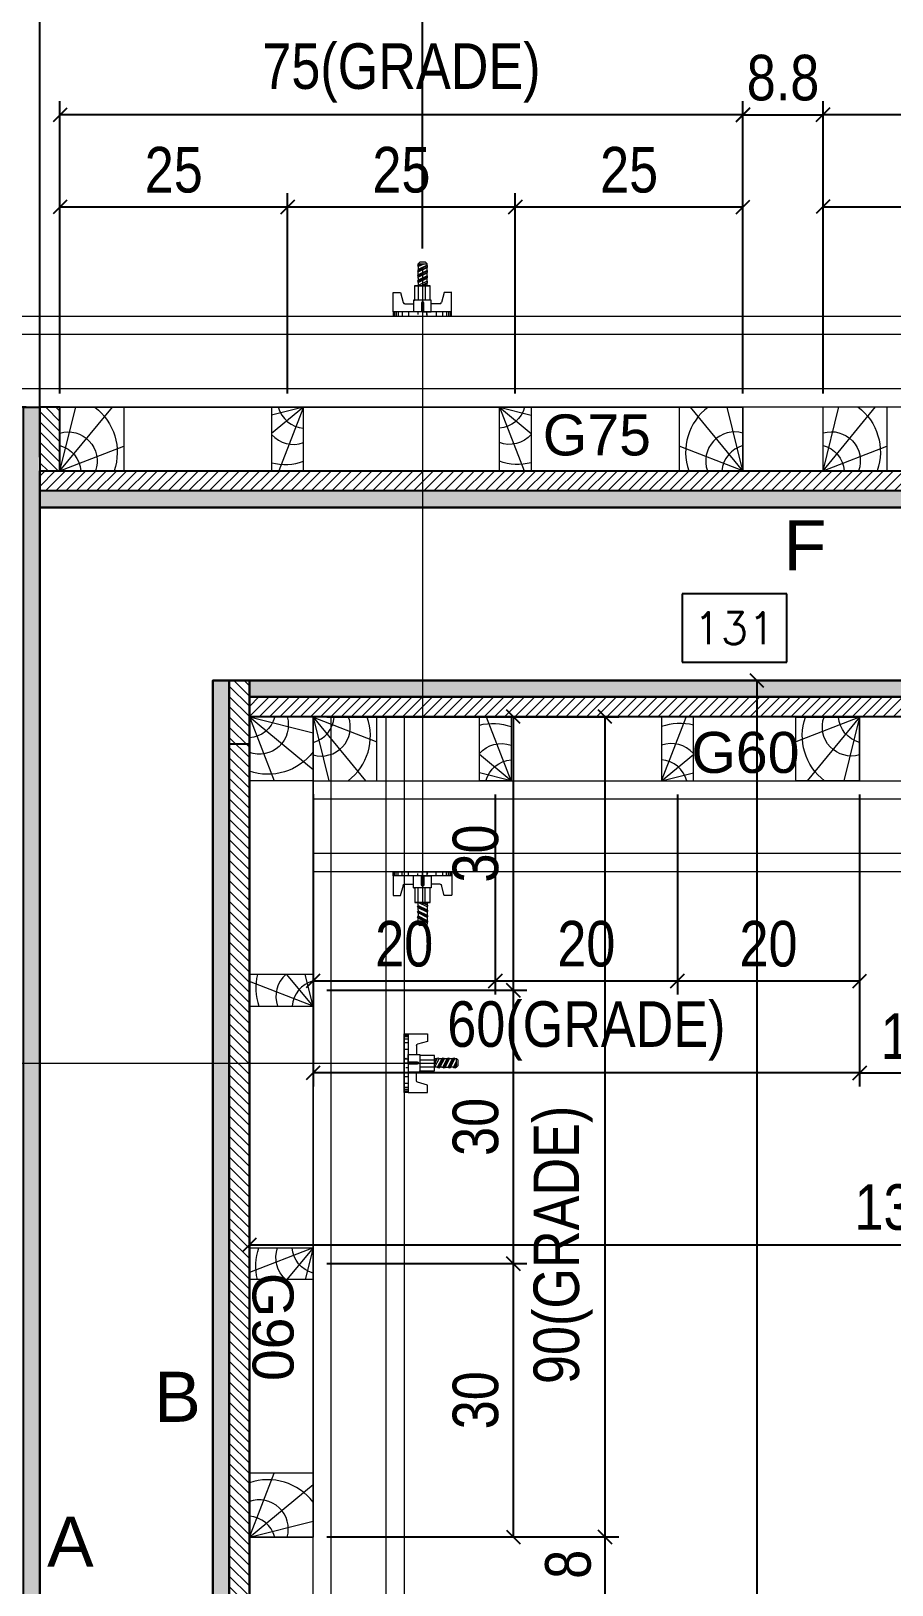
# Model space of a CAD drawing. Header units: millimetres. Extents: x 1945 to 8225, y 304 to 15137.
# Drawn here: x 7549.7 to 7738.8, y 12325.2 to 12666.3 of the extents above; entities that cross this region are included whole.
import ezdxf
from ezdxf.enums import TextEntityAlignment as Align

# ---------------------------------------------------------------- set-up
doc = ezdxf.new("R2010")
doc.units = ezdxf.units.MM
for name, color, linetype in [('CHAPA', 1, 'Continuous'), ('COTA', 241, 'Continuous'), ('MEIO_PONT', 93, 'Continuous'), ('Painéis', 200, 'Continuous'), ('SARRAFO', 251, 'Continuous'), ('TEXTO_GERAL', 7, 'Continuous')]:
    doc.layers.add(name, color=color, linetype=linetype)
for name, color, linetype, lineweight in [('CONCRETO', 251, 'Continuous', 25), ('Hachura', 251, 'Continuous', 9), ('Madeira', 126, 'Continuous', 18), ('Perfil Metálico', 224, 'Continuous', 18)]:
    doc.layers.add(name, color=color, linetype=linetype, lineweight=lineweight)
doc.styles.add('ARIAL', font='arial.ttf')
doc.styles.add('COTA TECNICA 2X', font='techl___.ttf', dxfattribs={"height": 10})
doc.styles.add('ROMANS', font='romans.shx')
doc.styles.add('SANSSERIF', font='sas_____.pfb')
doc.dimstyles.new('Cota Seção interna', dxfattribs={"dimtxt": 7, "dimasz": 6, "dimexe": 0.18, "dimexo": 2, "dimgap": -4, "dimtad": 3, "dimdec": 1, "dimlfac": 0.5, "dimzin": 12, "dimdsep": 46, "dimtxsty": 'ROMANS', "dimblk": 'ARCHTICK', "dimcen": 0.09, "dimse1": 1, "dimse2": 1, "dimsd1": 1, "dimsd2": 1, "dimclrd": 180, "dimclre": 5, "dimclrt": 1, "dimadec": 0, "dimazin": 3, "dimtfac": 1, "dimtdec": 1, "dimtofl": 0, "dimtmove": 0, "dimatfit": 3, "dimldrblk": 'ARCHTICK', "dimfxl": 1, "dimtolj": 1, "dimtzin": 0, "dimarcsym": 0})
doc.dimstyles.new('SECAO PILAR', dxfattribs={"dimtxt": 10, "dimasz": 3, "dimexe": 3, "dimexo": 3, "dimgap": 3, "dimtad": 1, "dimdec": 1, "dimlfac": 0.5, "dimzin": 12, "dimdsep": 46, "dimtxsty": 'COTA TECNICA 2X', "dimblk1": 'OBLIQUE', "dimblk2": 'OBLIQUE', "dimsah": 1, "dimcen": 0.9, "dimclrd": 256, "dimclre": 256, "dimclrt": 256, "dimadec": 1, "dimazin": 3, "dimtfac": 1, "dimtdec": 1, "dimtmove": 0, "dimatfit": 3, "dimfxl": 1, "dimtolj": 1, "dimtzin": 12, "dimarcsym": 0})
pattern_1 = [(45, (16959.3915, 34690.1146), (-1.12253202, 1.12253202), [])]

# ---------------------------------------------------------------- blocks, each defined once
blk = doc.blocks.new('_Oblique')
at = {"color": 0, "linetype": 'ByBlock', "lineweight": -2}
blk.add_line((-0.5, -0.5), (0.5, 0.5), dxfattribs=at)
blk = doc.blocks.new('*D468')
at = {"layer": 'COTA', "lineweight": -2, "transparency": 16777216}
for p, q in [((7600.65, 12523.72), (7712.14, 12523.72)), ((7709.14, 12075.72), (7709.14, 12523.72)), ((7600.65, 12075.72), (7712.14, 12075.72))]:
    blk.add_line(p, q, dxfattribs=at)
at = {"layer": 'Defpoints', "color": 0, "transparency": 16777216}
for p in [(7597.65, 12523.72), (7709.14, 12523.72), (7597.65, 12075.72)]:
    blk.add_point(p, dxfattribs=at)
at = {"layer": 'COTA', "lineweight": -2, "transparency": 16777216, "xscale": 3, "yscale": 3, "zscale": 3}
for p, rotation in [((7709.14, 12523.72), 90), ((7709.14, 12075.72), 270)]:
    blk.add_blockref('_Oblique', p, dxfattribs=dict(at, rotation=rotation))
at = {"layer": 'COTA', "transparency": 16777216, "insert": (7701.06, 12244.72), "char_height": 10, "attachment_point": 5, "rotation": 90, "style": 'COTA TECNICA 2X'}
blk.add_mtext('\\A1;224 PAINEL', dxfattribs=at)
blk = doc.blocks.new('*D469')
at = {"layer": 'COTA', "lineweight": -2, "transparency": 16777216}
for p, q in [((7551.65, 12572.72), (7551.65, 12720.13)), ((7873.65, 12572.77), (7873.65, 12720.13)), ((7873.65, 12717.13), (7551.65, 12717.13))]:
    blk.add_line(p, q, dxfattribs=at)
at = {"layer": 'Defpoints', "color": 0, "transparency": 16777216}
for p in [(7551.65, 12717.13), (7551.65, 12569.72), (7873.65, 12569.77)]:
    blk.add_point(p, dxfattribs=at)
at = {"layer": 'COTA', "lineweight": -2, "transparency": 16777216, "xscale": 3, "yscale": 3, "zscale": 3, "rotation": 180}
blk.add_blockref('_Oblique', (7551.65, 12717.13), dxfattribs=at)
at = {"layer": 'COTA', "lineweight": -2, "transparency": 16777216, "xscale": 3, "yscale": 3, "zscale": 3}
blk.add_blockref('_Oblique', (7873.65, 12717.13), dxfattribs=at)
at = {"layer": 'COTA', "transparency": 16777216, "insert": (7712.65, 12725.23), "char_height": 10, "attachment_point": 5, "style": 'COTA TECNICA 2X'}
blk.add_mtext('\\A1;161 PAINEL', dxfattribs=at)
blk = doc.blocks.new('*D470')
at = {"layer": 'COTA', "lineweight": -2, "transparency": 16777216}
for p, q in [((7597.65, 12520.72), (7597.65, 12396.85)), ((7873.65, 12520.72), (7873.65, 12396.85)), ((7597.65, 12399.85), (7873.65, 12399.85))]:
    blk.add_line(p, q, dxfattribs=at)
at = {"layer": 'Defpoints', "color": 0, "transparency": 16777216}
for p in [(7597.65, 12523.72), (7873.65, 12523.72), (7873.65, 12399.85)]:
    blk.add_point(p, dxfattribs=at)
at = {"layer": 'COTA', "lineweight": -2, "transparency": 16777216, "xscale": 3, "yscale": 3, "zscale": 3, "rotation": 180}
blk.add_blockref('_Oblique', (7597.65, 12399.85), dxfattribs=at)
at = {"layer": 'COTA', "lineweight": -2, "transparency": 16777216, "xscale": 3, "yscale": 3, "zscale": 3}
blk.add_blockref('_Oblique', (7873.65, 12399.85), dxfattribs=at)
at = {"layer": 'COTA', "transparency": 16777216, "insert": (7762.07, 12408.09), "char_height": 10, "attachment_point": 5, "style": 'COTA TECNICA 2X'}
blk.add_mtext('\\A1;138 PAINEL', dxfattribs=at)
blk = doc.blocks.new('*D474')
at = {"layer": 'COTA', "linetype": 'ByBlock', "lineweight": -2, "transparency": 16777216}
for p, q in [((7548.65, 12583.72), (7405.63, 12583.72)), ((7408.63, 12075.72), (7408.63, 12583.72)), ((7548.65, 12075.72), (7405.63, 12075.72))]:
    blk.add_line(p, q, dxfattribs=at)
at = {"layer": 'Defpoints', "color": 0, "linetype": 'ByBlock', "transparency": 16777216}
for p in [(7408.63, 12583.72), (7551.65, 12583.72), (7551.65, 12075.72)]:
    blk.add_point(p, dxfattribs=at)
at = {"layer": 'COTA', "linetype": 'ByBlock', "lineweight": -2, "transparency": 16777216, "xscale": 3, "yscale": 3, "zscale": 3}
for p, rotation in [((7408.63, 12583.72), 90), ((7408.63, 12075.72), 270)]:
    blk.add_blockref('_Oblique', p, dxfattribs=dict(at, rotation=rotation))
at = {"layer": 'COTA', "linetype": 'ByBlock', "transparency": 16777216, "insert": (7400.52, 12329.72), "char_height": 10, "attachment_point": 5, "rotation": 90, "style": 'COTA TECNICA 2X'}
blk.add_mtext('\\A1;254 PAINEL', dxfattribs=at)
blk = doc.blocks.new('*D475')
at = {"layer": 'COTA', "color": 180, "lineweight": -2, "transparency": 16777216}
for p, q in [((7768, 12560.1), (7743, 12560.1)), ((7743, 12560.1), (7743, 12545.1)), ((7768, 12545.1), (7768, 12560.1)), ((7743, 12545.1), (7768, 12545.1))]:
    blk.add_line(p, q, dxfattribs=at)
at = {"layer": 'Defpoints', "color": 0, "transparency": 16777216}
for p in [(7551.65, 12561.72), (7851.65, 12561.72), (7551.65, 12541.1)]:
    blk.add_point(p, dxfattribs=at)
at = {"layer": 'COTA', "color": 1, "transparency": 16777216, "insert": (7755.5, 12552.6), "char_height": 7, "attachment_point": 5, "style": 'ROMANS'}
blk.add_mtext('\\A1;150', dxfattribs=at)
blk = doc.blocks.new('_ArchTick')
at = {"color": 0, "linetype": 'ByBlock', "const_width": 0.15}
blk.add_lwpolyline([(-0.5, -0.5), (0.5, 0.5)], dxfattribs=at)
blk = doc.blocks.new('*D476')
at = {"layer": 'COTA', "color": 180, "lineweight": -2, "transparency": 16777216}
for p, q in [((7568.35, 12316.09), (7553.35, 12316.09)), ((7553.35, 12316.09), (7553.35, 12290.09)), ((7568.35, 12290.09), (7568.35, 12316.09)), ((7553.35, 12290.09), (7568.35, 12290.09))]:
    blk.add_line(p, q, dxfattribs=at)
at = {"layer": 'Defpoints', "color": 0, "transparency": 16777216}
for p in [(7551.65, 12561.72), (7551.65, 12097.72), (7572.35, 12097.72)]:
    blk.add_point(p, dxfattribs=at)
at = {"layer": 'COTA', "color": 1, "transparency": 16777216, "insert": (7560.85, 12303.09), "char_height": 7, "attachment_point": 5, "rotation": 90, "style": 'ROMANS'}
blk.add_mtext('\\A1;232', dxfattribs=at)
blk = doc.blocks.new('C')
at = {"layer": 'Hachura', "color": 0}
for p, q in [((0, 3.22), (0, -3.22)), ((0.45, 3.22), (0, 3.22)), ((0.46, 3.16), (0, 3.16)), ((0.46, 3.05), (0, 3.05)), ((0.46, 2.88), (0, 2.88)), ((0, 2.75), (0, -1.16)), ((0.46, 2.65), (0, 2.65)), ((0.46, 2.23), (0, 2.23)), ((0.45, -3.23), (0.45, 3.22)), ((0.45, 3.22), (2.58, 3.22)), ((1.35, 1.94), (1.35, 0.96)), ((2.58, 2.39), (1.47, 2.09)), ((2.58, 3.22), (2.58, 2.39)), ((0.46, 1.51), (0, 1.51)), ((0.39, 0.49), (0.17, 0.49)), ((1.74, 0.97), (0.45, 0.97)), ((1.45, 0.1), (0.45, 0.1)), ((1.74, -0.97), (1.74, 0.97)), ((1.74, 0.97), (1.74, 0.84)), ((1.74, 0.97), (1.74, 0.84)), ((1.74, 0.84), (3.35, 0.84)), ((3.35, 0.45), (1.74, 0.45)), ((3.32, 0.84), (3.32, -0.84)), ((3.35, 0.84), (3.35, -0.84)), ((3.68, 0.45), (3.35, 0.45)), ((3.84, -0.52), (3.35, 0.45)), ((3.35, 0.06), (3.67, -0.57)), ((3.68, 0.45), (4.16, -0.52)), ((3.72, 0.5), (4.25, -0.57)), ((4.37, -0.55), (3.83, 0.53)), ((4.15, 0.45), (3.93, 0.45)), ((4.42, -0.52), (3.93, 0.45)), ((4.15, 0.45), (4.26, 0.45)), ((4.26, 0.45), (4.74, -0.52)), ((4.3, 0.5), (4.83, -0.57)), ((4.95, -0.55), (4.41, 0.53)), ((4.51, 0.45), (4.84, 0.45)), ((5, -0.52), (4.51, 0.45)), ((4.84, 0.45), (5.32, -0.52)), ((4.88, 0.5), (5.41, -0.57)), ((5.53, -0.55), (4.99, 0.53)), ((5.58, -0.52), (5.09, 0.45)), ((5.42, 0.45), (5.09, 0.45)), ((5.58, -0.52), (5.09, 0.45)), ((5.42, 0.45), (5.74, -0.19)), ((5.46, 0.5), (5.74, -0.07)), ((5.74, 0.19), (5.57, 0.53)), ((5.74, 0.32), (5.68, 0.45)), ((5.68, 0.45), (5.74, 0.45)), ((5.74, 0.45), (5.9, 0.29)), ((5.74, 0.45), (5.74, -0.52)), ((5.9, -0.36), (5.9, 0.29)), ((0.45, 0), (0, 0)), ((0.46, -1.52), (0, -1.52)), ((0.08, -0.48), (0.29, -0.48)), ((0.29, -0.48), (0.4, -0.48)), ((0.45, 0), (0.45, -0.97)), ((0.45, -0.16), (1.45, -0.16)), ((0.45, -0.65), (0.45, -0.32)), ((0.45, -3.23), (0.45, -0.65)), ((0.45, -0.97), (1.74, -0.97)), ((1.35, -1.94), (1.35, -0.97)), ((3.35, -0.32), (1.74, -0.32)), ((3.35, -0.84), (1.74, -0.84)), ((3.35, -0.07), (3.58, -0.52)), ((3.35, -0.52), (3.58, -0.52)), ((3.84, -0.52), (4.16, -0.52)), ((4.42, -0.52), (4.74, -0.52)), ((4.63, -0.52), (4.74, -0.52)), ((5, -0.52), (5.32, -0.52)), ((5.58, -0.52), (5.74, -0.52)), ((5.74, -0.52), (5.9, -0.36)), ((5.74, -0.52), (5.74, -0.52)), ((0.46, -2.23), (0, -2.23)), ((0.46, -2.65), (0, -2.65)), ((0.46, -2.88), (0, -2.88)), ((0.46, -3.05), (0, -3.05)), ((0.46, -3.16), (0, -3.16)), ((0, -3.22), (2.57, -3.22)), ((2.58, -2.39), (1.47, -2.1)), ((2.58, -3.23), (2.58, -2.39))]:
    blk.add_line(p, q, dxfattribs=at)
for centre, radius, start, end in [((1.52, 1.94), 0.161, 104.7436, 180), ((1.44, -0.03), 0.129, 272.695, 87.305), ((3.81, 0.39), 0.143, 25.5688, 154.4312), ((4.39, 0.39), 0.143, 25.5688, 154.4312), ((4.97, 0.39), 0.143, 25.5688, 154.4312), ((5.55, 0.39), 0.143, 25.5688, 154.4312), ((0.17, -0.37), 0.174, 221.744, 317.8592), ((3.71, -0.4), 0.174, 222.1408, 318.256), ((4.29, -0.4), 0.174, 222.1408, 318.256), ((4.87, -0.4), 0.174, 222.1408, 318.256), ((5.45, -0.4), 0.174, 222.1408, 318.256), ((5.61, -0.4), 0.174, 317.8592, 318.256), ((1.52, -1.94), 0.161, 180, 255.2564)]:
    blk.add_arc(centre, radius, start, end, dxfattribs=at)
blk = doc.blocks.new('*D484')
at = {"layer": 'COTA', "lineweight": -2, "transparency": 16777216}
for p, q in [((7635.71, 12618.52), (7635.71, 12686.6)), ((7749.71, 12683.6), (7635.71, 12683.6)), ((7749.71, 12618.52), (7749.71, 12686.6))]:
    blk.add_line(p, q, dxfattribs=at)
at = {"layer": 'Defpoints', "color": 0, "transparency": 16777216}
for p in [(7635.71, 12683.6), (7635.71, 12615.52), (7749.71, 12615.52)]:
    blk.add_point(p, dxfattribs=at)
at = {"layer": 'COTA', "lineweight": -2, "transparency": 16777216, "xscale": 3, "yscale": 3, "zscale": 3, "rotation": 180}
blk.add_blockref('_Oblique', (7635.71, 12683.6), dxfattribs=at)
at = {"layer": 'COTA', "lineweight": -2, "transparency": 16777216, "xscale": 3, "yscale": 3, "zscale": 3}
blk.add_blockref('_Oblique', (7749.71, 12683.6), dxfattribs=at)
at = {"layer": 'COTA', "transparency": 16777216, "insert": (7692.71, 12691.71), "char_height": 10, "attachment_point": 5, "style": 'COTA TECNICA 2X'}
blk.add_mtext('\\A1;57', dxfattribs=at)
blk = doc.blocks.new('*D485')
at = {"layer": 'COTA', "lineweight": -2, "transparency": 16777216}
for p, q in [((7614.65, 12335.75), (7678.78, 12335.75)), ((7675.78, 12319.73), (7675.78, 12335.75)), ((7614.63, 12319.73), (7678.78, 12319.73))]:
    blk.add_line(p, q, dxfattribs=at)
at = {"layer": 'Defpoints', "color": 0, "transparency": 16777216}
for p in [(7611.65, 12335.75), (7675.78, 12335.75), (7611.63, 12319.73)]:
    blk.add_point(p, dxfattribs=at)
at = {"layer": 'COTA', "lineweight": -2, "transparency": 16777216, "xscale": 3, "yscale": 3, "zscale": 3}
for p, rotation in [((7675.78, 12335.75), 90), ((7675.78, 12319.73), 270)]:
    blk.add_blockref('_Oblique', p, dxfattribs=dict(at, rotation=rotation))
at = {"layer": 'COTA', "transparency": 16777216, "insert": (7667.68, 12329.74), "char_height": 10, "attachment_point": 5, "rotation": 90, "style": 'COTA TECNICA 2X'}
blk.add_mtext('\\A1;8', dxfattribs=at)
blk = doc.blocks.new('*D486')
at = {"layer": 'COTA', "color": 180, "lineweight": -2, "transparency": 16777216}
for p, q in [((7715.69, 12542.72), (7692.69, 12542.72)), ((7692.69, 12542.72), (7692.69, 12527.72)), ((7715.69, 12527.72), (7715.69, 12542.72)), ((7692.69, 12527.72), (7715.69, 12527.72))]:
    blk.add_line(p, q, dxfattribs=at)
at = {"layer": 'Defpoints', "color": 0, "transparency": 16777216}
for p in [(7589.65, 12523.72), (7851.65, 12523.72), (7851.65, 12523.72)]:
    blk.add_point(p, dxfattribs=at)
at = {"layer": 'COTA', "color": 1, "transparency": 16777216, "insert": (7704.19, 12535.22), "char_height": 7, "attachment_point": 5, "style": 'ROMANS'}
blk.add_mtext('\\A1;131', dxfattribs=at)
blk = doc.blocks.new('*D487')
at = {"layer": 'COTA', "color": 180, "lineweight": -2, "transparency": 16777216}
for p, q in [((7585.65, 12271.72), (7570.65, 12271.72)), ((7570.65, 12271.72), (7570.65, 12245.72)), ((7585.65, 12245.72), (7585.65, 12271.72)), ((7570.65, 12245.72), (7585.65, 12245.72))]:
    blk.add_line(p, q, dxfattribs=at)
at = {"layer": 'Defpoints', "color": 0, "transparency": 16777216}
for p in [(7589.65, 12523.72), (7589.65, 12097.72), (7589.65, 12097.72)]:
    blk.add_point(p, dxfattribs=at)
at = {"layer": 'COTA', "color": 1, "transparency": 16777216, "insert": (7578.15, 12258.72), "char_height": 7, "attachment_point": 5, "rotation": 90, "style": 'ROMANS'}
blk.add_mtext('\\A1;213', dxfattribs=at)
blk = doc.blocks.new('PONTALETE')
at = {"layer": 'Madeira'}
for q in [(2.71, 7), (7, 5.76), (7, 1.74)]:
    blk.add_line((0, 0), q, dxfattribs=at)
blk.add_lwpolyline([(0, 0), (7, 0), (7, 7), (0, 7)], close=True, dxfattribs=at)
for centre, radius, start, end in [((2.04, 0.06), 6.23, 37.2818, 109.0913), ((1.09, 0.9), 3.19, 343.603, 109.9847), ((-0.21, -0.78), 3.09, 14.6322, 86.0383)]:
    blk.add_arc(centre, radius, start, end, dxfattribs=at)
blk = doc.blocks.new('MEIO PONTALETE')
at = {"layer": 'Madeira'}
for q in [(2.71, 7), (3.5, 2.88), (3.5, 0.87)]:
    blk.add_line((0, 0), q, dxfattribs=at)
blk.add_lwpolyline([(0, 0), (3.5, 0), (3.5, 7), (0, 7)], close=True, dxfattribs=at)
for centre, radius, start, end in [((2.04, 0.06), 6.23, 76.4499, 109.0913), ((1.09, 0.9), 3.19, 40.9063, 109.9847), ((-0.21, -0.78), 3.09, 14.6322, 86.0383)]:
    blk.add_arc(centre, radius, start, end, dxfattribs=at)
blk = doc.blocks.new('*D488')
at = {"layer": 'COTA', "lineweight": -2, "transparency": 16777216}
for p, q in [((7614.65, 12515.75), (7658.59, 12515.75)), ((7655.59, 12515.75), (7655.59, 12455.75)), ((7614.65, 12455.75), (7658.59, 12455.75))]:
    blk.add_line(p, q, dxfattribs=at)
at = {"layer": 'Defpoints', "color": 0, "transparency": 16777216}
for p in [(7611.65, 12515.75), (7611.65, 12455.75), (7655.59, 12455.75)]:
    blk.add_point(p, dxfattribs=at)
at = {"layer": 'COTA', "lineweight": -2, "transparency": 16777216, "xscale": 3, "yscale": 3, "zscale": 3}
for p, rotation in [((7655.59, 12515.75), 90), ((7655.59, 12455.75), 270)]:
    blk.add_blockref('_Oblique', p, dxfattribs=dict(at, rotation=rotation))
at = {"layer": 'COTA', "transparency": 16777216, "insert": (7647.37, 12485.75), "char_height": 10, "attachment_point": 5, "rotation": 90, "style": 'COTA TECNICA 2X'}
blk.add_mtext('\\A1;30', dxfattribs=at)
blk = doc.blocks.new('*D489')
at = {"layer": 'COTA', "lineweight": -2, "transparency": 16777216}
for p, q in [((7614.65, 12455.75), (7658.59, 12455.75)), ((7655.59, 12455.75), (7655.59, 12395.75)), ((7614.65, 12395.75), (7658.59, 12395.75))]:
    blk.add_line(p, q, dxfattribs=at)
at = {"layer": 'Defpoints', "color": 0, "transparency": 16777216}
for p in [(7611.65, 12455.75), (7611.65, 12395.75), (7655.59, 12395.75)]:
    blk.add_point(p, dxfattribs=at)
at = {"layer": 'COTA', "lineweight": -2, "transparency": 16777216, "xscale": 3, "yscale": 3, "zscale": 3}
for p, rotation in [((7655.59, 12455.75), 90), ((7655.59, 12395.75), 270)]:
    blk.add_blockref('_Oblique', p, dxfattribs=dict(at, rotation=rotation))
at = {"layer": 'COTA', "transparency": 16777216, "insert": (7647.37, 12425.75), "char_height": 10, "attachment_point": 5, "rotation": 90, "style": 'COTA TECNICA 2X'}
blk.add_mtext('\\A1;30', dxfattribs=at)
blk = doc.blocks.new('*D490')
at = {"layer": 'COTA', "lineweight": -2, "transparency": 16777216}
for p, q in [((7614.65, 12395.75), (7658.59, 12395.75)), ((7655.59, 12395.75), (7655.59, 12335.75)), ((7614.65, 12335.75), (7658.59, 12335.75))]:
    blk.add_line(p, q, dxfattribs=at)
at = {"layer": 'Defpoints', "color": 0, "transparency": 16777216}
for p in [(7611.65, 12395.75), (7611.65, 12335.75), (7655.59, 12335.75)]:
    blk.add_point(p, dxfattribs=at)
at = {"layer": 'COTA', "lineweight": -2, "transparency": 16777216, "xscale": 3, "yscale": 3, "zscale": 3}
for p, rotation in [((7655.59, 12395.75), 90), ((7655.59, 12335.75), 270)]:
    blk.add_blockref('_Oblique', p, dxfattribs=dict(at, rotation=rotation))
at = {"layer": 'COTA', "transparency": 16777216, "insert": (7647.37, 12365.75), "char_height": 10, "attachment_point": 5, "rotation": 90, "style": 'COTA TECNICA 2X'}
blk.add_mtext('\\A1;30', dxfattribs=at)
blk = doc.blocks.new('*D491')
at = {"layer": 'COTA', "lineweight": -2, "transparency": 16777216}
for p, q in [((7614.65, 12515.75), (7678.78, 12515.75)), ((7675.78, 12335.75), (7675.78, 12515.75)), ((7614.65, 12335.75), (7678.78, 12335.75))]:
    blk.add_line(p, q, dxfattribs=at)
at = {"layer": 'Defpoints', "color": 0, "transparency": 16777216}
for p in [(7611.65, 12515.75), (7675.78, 12515.75), (7611.65, 12335.75)]:
    blk.add_point(p, dxfattribs=at)
at = {"layer": 'COTA', "lineweight": -2, "transparency": 16777216, "xscale": 3, "yscale": 3, "zscale": 3}
for p, rotation in [((7675.78, 12515.75), 90), ((7675.78, 12335.75), 270)]:
    blk.add_blockref('_Oblique', p, dxfattribs=dict(at, rotation=rotation))
at = {"layer": 'COTA', "transparency": 16777216, "insert": (7666.56, 12399.85), "char_height": 10, "attachment_point": 5, "rotation": 90, "style": 'COTA TECNICA 2X'}
blk.add_mtext('\\A1;90(GRADE)', dxfattribs=at)
blk = doc.blocks.new('*D441')
at = {"layer": 'COTA', "lineweight": -2, "transparency": 16777216}
for p, q in [((7556.05, 12586.73), (7556.05, 12630.65)), ((7606.05, 12586.73), (7606.05, 12630.65)), ((7556.05, 12627.65), (7606.05, 12627.65))]:
    blk.add_line(p, q, dxfattribs=at)
at = {"layer": 'Defpoints', "color": 0, "transparency": 16777216}
for p in [(7606.05, 12627.65), (7556.05, 12583.73), (7606.05, 12583.73)]:
    blk.add_point(p, dxfattribs=at)
at = {"layer": 'COTA', "lineweight": -2, "transparency": 16777216, "xscale": 3, "yscale": 3, "zscale": 3, "rotation": 180}
blk.add_blockref('_Oblique', (7556.05, 12627.65), dxfattribs=at)
at = {"layer": 'COTA', "lineweight": -2, "transparency": 16777216, "xscale": 3, "yscale": 3, "zscale": 3}
blk.add_blockref('_Oblique', (7606.05, 12627.65), dxfattribs=at)
at = {"layer": 'COTA', "transparency": 16777216, "insert": (7581.05, 12635.76), "char_height": 10, "attachment_point": 5, "style": 'COTA TECNICA 2X'}
blk.add_mtext('\\A1;25', dxfattribs=at)
blk = doc.blocks.new('*D442')
at = {"layer": 'COTA', "lineweight": -2, "transparency": 16777216}
for p, q in [((7606.05, 12586.73), (7606.05, 12630.65)), ((7656.05, 12586.73), (7656.05, 12630.65)), ((7606.05, 12627.65), (7656.05, 12627.65))]:
    blk.add_line(p, q, dxfattribs=at)
at = {"layer": 'Defpoints', "color": 0, "transparency": 16777216}
for p in [(7656.05, 12627.65), (7606.05, 12583.73), (7656.05, 12583.73)]:
    blk.add_point(p, dxfattribs=at)
at = {"layer": 'COTA', "lineweight": -2, "transparency": 16777216, "xscale": 3, "yscale": 3, "zscale": 3, "rotation": 180}
blk.add_blockref('_Oblique', (7606.05, 12627.65), dxfattribs=at)
at = {"layer": 'COTA', "lineweight": -2, "transparency": 16777216, "xscale": 3, "yscale": 3, "zscale": 3}
blk.add_blockref('_Oblique', (7656.05, 12627.65), dxfattribs=at)
at = {"layer": 'COTA', "transparency": 16777216, "insert": (7631.05, 12635.76), "char_height": 10, "attachment_point": 5, "style": 'COTA TECNICA 2X'}
blk.add_mtext('\\A1;25', dxfattribs=at)
blk = doc.blocks.new('*D443')
at = {"layer": 'COTA', "lineweight": -2, "transparency": 16777216}
for p, q in [((7656.05, 12586.73), (7656.05, 12630.65)), ((7706.05, 12586.72), (7706.05, 12630.65)), ((7656.05, 12627.65), (7706.05, 12627.65))]:
    blk.add_line(p, q, dxfattribs=at)
at = {"layer": 'Defpoints', "color": 0, "transparency": 16777216}
for p in [(7706.05, 12627.65), (7656.05, 12583.73), (7706.05, 12583.72)]:
    blk.add_point(p, dxfattribs=at)
at = {"layer": 'COTA', "lineweight": -2, "transparency": 16777216, "xscale": 3, "yscale": 3, "zscale": 3, "rotation": 180}
blk.add_blockref('_Oblique', (7656.05, 12627.65), dxfattribs=at)
at = {"layer": 'COTA', "lineweight": -2, "transparency": 16777216, "xscale": 3, "yscale": 3, "zscale": 3}
blk.add_blockref('_Oblique', (7706.05, 12627.65), dxfattribs=at)
at = {"layer": 'COTA', "transparency": 16777216, "insert": (7681.05, 12635.76), "char_height": 10, "attachment_point": 5, "style": 'COTA TECNICA 2X'}
blk.add_mtext('\\A1;25', dxfattribs=at)
blk = doc.blocks.new('*D444')
at = {"layer": 'COTA', "lineweight": -2, "transparency": 16777216}
for p, q in [((7556.05, 12586.7), (7556.05, 12650.85)), ((7706.05, 12586.72), (7706.05, 12650.85)), ((7706.05, 12647.85), (7556.05, 12647.85))]:
    blk.add_line(p, q, dxfattribs=at)
at = {"layer": 'Defpoints', "color": 0, "transparency": 16777216}
for p in [(7556.05, 12647.85), (7556.05, 12583.7), (7706.05, 12583.72)]:
    blk.add_point(p, dxfattribs=at)
at = {"layer": 'COTA', "lineweight": -2, "transparency": 16777216, "xscale": 3, "yscale": 3, "zscale": 3, "rotation": 180}
blk.add_blockref('_Oblique', (7556.05, 12647.85), dxfattribs=at)
at = {"layer": 'COTA', "lineweight": -2, "transparency": 16777216, "xscale": 3, "yscale": 3, "zscale": 3}
blk.add_blockref('_Oblique', (7706.05, 12647.85), dxfattribs=at)
at = {"layer": 'COTA', "transparency": 16777216, "insert": (7631.05, 12657.07), "char_height": 10, "attachment_point": 5, "style": 'COTA TECNICA 2X'}
blk.add_mtext('\\A1;75(GRADE)', dxfattribs=at)
blk = doc.blocks.new('*D445')
at = {"layer": 'COTA', "lineweight": -2, "transparency": 16777216}
for p, q in [((7723.65, 12586.77), (7723.65, 12630.69)), ((7773.65, 12586.77), (7773.65, 12630.69)), ((7723.65, 12627.69), (7773.65, 12627.69))]:
    blk.add_line(p, q, dxfattribs=at)
at = {"layer": 'Defpoints', "color": 0, "transparency": 16777216}
for p in [(7773.65, 12627.69), (7723.65, 12583.77), (7773.65, 12583.77)]:
    blk.add_point(p, dxfattribs=at)
at = {"layer": 'COTA', "lineweight": -2, "transparency": 16777216, "xscale": 3, "yscale": 3, "zscale": 3, "rotation": 180}
blk.add_blockref('_Oblique', (7723.65, 12627.69), dxfattribs=at)
at = {"layer": 'COTA', "lineweight": -2, "transparency": 16777216, "xscale": 3, "yscale": 3, "zscale": 3}
blk.add_blockref('_Oblique', (7773.65, 12627.69), dxfattribs=at)
at = {"layer": 'COTA', "transparency": 16777216, "insert": (7748.65, 12635.8), "char_height": 10, "attachment_point": 5, "style": 'COTA TECNICA 2X'}
blk.add_mtext('\\A1;25', dxfattribs=at)
blk = doc.blocks.new('*D448')
at = {"layer": 'COTA', "lineweight": -2, "transparency": 16777216}
for p, q in [((7723.65, 12586.74), (7723.65, 12650.89)), ((7873.65, 12586.76), (7873.65, 12650.89)), ((7873.65, 12647.89), (7723.65, 12647.89))]:
    blk.add_line(p, q, dxfattribs=at)
at = {"layer": 'Defpoints', "color": 0, "transparency": 16777216}
for p in [(7723.65, 12647.89), (7723.65, 12583.74), (7873.65, 12583.76)]:
    blk.add_point(p, dxfattribs=at)
at = {"layer": 'COTA', "lineweight": -2, "transparency": 16777216, "xscale": 3, "yscale": 3, "zscale": 3, "rotation": 180}
blk.add_blockref('_Oblique', (7723.65, 12647.89), dxfattribs=at)
at = {"layer": 'COTA', "lineweight": -2, "transparency": 16777216, "xscale": 3, "yscale": 3, "zscale": 3}
blk.add_blockref('_Oblique', (7873.65, 12647.89), dxfattribs=at)
at = {"layer": 'COTA', "transparency": 16777216, "insert": (7798.65, 12657.11), "char_height": 10, "attachment_point": 5, "style": 'COTA TECNICA 2X'}
blk.add_mtext('\\A1;75(GRADE)', dxfattribs=at)
blk = doc.blocks.new('*D1416')
at = {"layer": 'COTA', "lineweight": -2, "transparency": 16777216}
for p, q in [((7706.05, 12586.72), (7706.05, 12650.89)), ((7723.65, 12586.77), (7723.65, 12650.89)), ((7706.05, 12647.89), (7723.65, 12647.89))]:
    blk.add_line(p, q, dxfattribs=at)
at = {"layer": 'Defpoints', "color": 0, "transparency": 16777216}
for p in [(7723.65, 12647.89), (7706.05, 12583.72), (7723.65, 12583.77)]:
    blk.add_point(p, dxfattribs=at)
at = {"layer": 'COTA', "lineweight": -2, "transparency": 16777216, "xscale": 3, "yscale": 3, "zscale": 3, "rotation": 180}
blk.add_blockref('_Oblique', (7706.05, 12647.89), dxfattribs=at)
at = {"layer": 'COTA', "lineweight": -2, "transparency": 16777216, "xscale": 3, "yscale": 3, "zscale": 3}
blk.add_blockref('_Oblique', (7723.65, 12647.89), dxfattribs=at)
at = {"layer": 'COTA', "transparency": 16777216, "insert": (7714.85, 12655.98), "char_height": 10, "attachment_point": 5, "style": 'COTA TECNICA 2X'}
blk.add_mtext('\\A1;8.8', dxfattribs=at)
blk = doc.blocks.new('*D449')
at = {"layer": 'COTA', "lineweight": -2, "transparency": 16777216}
for p, q in [((7611.66, 12498.71), (7611.66, 12454.78)), ((7651.66, 12498.71), (7651.66, 12454.78)), ((7611.66, 12457.78), (7651.66, 12457.78))]:
    blk.add_line(p, q, dxfattribs=at)
at = {"layer": 'Defpoints', "color": 0, "transparency": 16777216}
for p in [(7611.66, 12501.71), (7651.66, 12501.71), (7651.66, 12457.78)]:
    blk.add_point(p, dxfattribs=at)
at = {"layer": 'COTA', "lineweight": -2, "transparency": 16777216, "xscale": 3, "yscale": 3, "zscale": 3, "rotation": 180}
blk.add_blockref('_Oblique', (7611.66, 12457.78), dxfattribs=at)
at = {"layer": 'COTA', "lineweight": -2, "transparency": 16777216, "xscale": 3, "yscale": 3, "zscale": 3}
blk.add_blockref('_Oblique', (7651.66, 12457.78), dxfattribs=at)
at = {"layer": 'COTA', "transparency": 16777216, "insert": (7631.66, 12465.88), "char_height": 10, "attachment_point": 5, "style": 'COTA TECNICA 2X'}
blk.add_mtext('\\A1;20', dxfattribs=at)
blk = doc.blocks.new('*D450')
at = {"layer": 'COTA', "lineweight": -2, "transparency": 16777216}
for p, q in [((7651.66, 12498.71), (7651.66, 12454.78)), ((7691.66, 12498.71), (7691.66, 12454.78)), ((7651.66, 12457.78), (7691.66, 12457.78))]:
    blk.add_line(p, q, dxfattribs=at)
at = {"layer": 'Defpoints', "color": 0, "transparency": 16777216}
for p in [(7651.66, 12501.71), (7691.66, 12501.71), (7691.66, 12457.78)]:
    blk.add_point(p, dxfattribs=at)
at = {"layer": 'COTA', "lineweight": -2, "transparency": 16777216, "xscale": 3, "yscale": 3, "zscale": 3, "rotation": 180}
blk.add_blockref('_Oblique', (7651.66, 12457.78), dxfattribs=at)
at = {"layer": 'COTA', "lineweight": -2, "transparency": 16777216, "xscale": 3, "yscale": 3, "zscale": 3}
blk.add_blockref('_Oblique', (7691.66, 12457.78), dxfattribs=at)
at = {"layer": 'COTA', "transparency": 16777216, "insert": (7671.66, 12465.88), "char_height": 10, "attachment_point": 5, "style": 'COTA TECNICA 2X'}
blk.add_mtext('\\A1;20', dxfattribs=at)
blk = doc.blocks.new('*D451')
at = {"layer": 'COTA', "lineweight": -2, "transparency": 16777216}
for p, q in [((7691.66, 12498.71), (7691.66, 12454.78)), ((7731.66, 12498.71), (7731.66, 12454.78)), ((7691.66, 12457.78), (7731.66, 12457.78))]:
    blk.add_line(p, q, dxfattribs=at)
at = {"layer": 'Defpoints', "color": 0, "transparency": 16777216}
for p in [(7691.66, 12501.71), (7731.66, 12501.71), (7731.66, 12457.78)]:
    blk.add_point(p, dxfattribs=at)
at = {"layer": 'COTA', "lineweight": -2, "transparency": 16777216, "xscale": 3, "yscale": 3, "zscale": 3, "rotation": 180}
blk.add_blockref('_Oblique', (7691.66, 12457.78), dxfattribs=at)
at = {"layer": 'COTA', "lineweight": -2, "transparency": 16777216, "xscale": 3, "yscale": 3, "zscale": 3}
blk.add_blockref('_Oblique', (7731.66, 12457.78), dxfattribs=at)
at = {"layer": 'COTA', "transparency": 16777216, "insert": (7711.66, 12465.88), "char_height": 10, "attachment_point": 5, "style": 'COTA TECNICA 2X'}
blk.add_mtext('\\A1;20', dxfattribs=at)
blk = doc.blocks.new('*D452')
at = {"layer": 'COTA', "lineweight": -2, "transparency": 16777216}
for p, q in [((7611.66, 12498.74), (7611.66, 12434.59)), ((7731.66, 12498.71), (7731.66, 12434.59)), ((7731.66, 12437.59), (7611.66, 12437.59))]:
    blk.add_line(p, q, dxfattribs=at)
at = {"layer": 'Defpoints', "color": 0, "transparency": 16777216}
for p in [(7611.66, 12501.74), (7731.66, 12501.71), (7611.66, 12437.59)]:
    blk.add_point(p, dxfattribs=at)
at = {"layer": 'COTA', "lineweight": -2, "transparency": 16777216, "xscale": 3, "yscale": 3, "zscale": 3, "rotation": 180}
blk.add_blockref('_Oblique', (7611.66, 12437.59), dxfattribs=at)
at = {"layer": 'COTA', "lineweight": -2, "transparency": 16777216, "xscale": 3, "yscale": 3, "zscale": 3}
blk.add_blockref('_Oblique', (7731.66, 12437.59), dxfattribs=at)
at = {"layer": 'COTA', "transparency": 16777216, "insert": (7671.66, 12446.81), "char_height": 10, "attachment_point": 5, "style": 'COTA TECNICA 2X'}
blk.add_mtext('\\A1;60(GRADE)', dxfattribs=at)
blk = doc.blocks.new('*D1418')
at = {"layer": 'COTA', "lineweight": -2, "transparency": 16777216}
for p, q in [((7731.66, 12498.71), (7731.66, 12434.6)), ((7753.65, 12498.75), (7753.65, 12434.6)), ((7731.66, 12437.6), (7753.65, 12437.6))]:
    blk.add_line(p, q, dxfattribs=at)
at = {"layer": 'Defpoints', "color": 0, "transparency": 16777216}
for p in [(7731.66, 12501.71), (7753.65, 12501.75), (7753.65, 12437.6)]:
    blk.add_point(p, dxfattribs=at)
at = {"layer": 'COTA', "lineweight": -2, "transparency": 16777216, "xscale": 3, "yscale": 3, "zscale": 3, "rotation": 180}
blk.add_blockref('_Oblique', (7731.66, 12437.6), dxfattribs=at)
at = {"layer": 'COTA', "lineweight": -2, "transparency": 16777216, "xscale": 3, "yscale": 3, "zscale": 3}
blk.add_blockref('_Oblique', (7753.65, 12437.6), dxfattribs=at)
at = {"layer": 'COTA', "transparency": 16777216, "insert": (7742.65, 12445.66), "char_height": 10, "attachment_point": 5, "style": 'COTA TECNICA 2X'}
blk.add_mtext('\\A1;11', dxfattribs=at)

msp = doc.modelspace()

# ---------------------------------------------------------------- hatches: boundary and pattern name
at = {"layer": 'Hachura'}
h = msp.add_hatch(color=256, dxfattribs=at)
h.dxf.hatch_style = 1
h.paths.add_polyline_path([(7548.05, 12583.72), (7551.65, 12583.72), (7551.65, 12075.72), (7548.05, 12075.72)])
h = msp.add_hatch(dxfattribs=at)
h.set_pattern_fill('ANSI31', color=256, scale=0.5, angle=270, style=0)
h.set_pattern_definition([(315, (30396.6478, 2042.9546), (1.12253202, 1.12253202), [])])
h.paths.add_polyline_path([(7551.65, 12583.72), (7556.05, 12583.72), (7556.05, 12569.73), (7551.65, 12569.73)])
h = msp.add_hatch(dxfattribs=at)
h.set_pattern_fill('ANSI31', color=256, scale=0.5, angle=360, style=0)
h.set_pattern_definition(pattern_1)
h.paths.add_polyline_path([(7873.65, 12565.32), (7873.65, 12569.72), (7551.65, 12569.72), (7551.65, 12565.32)])
h = msp.add_hatch(color=256, dxfattribs=at)
h.dxf.hatch_style = 1
h.paths.add_polyline_path([(7873.65, 12561.72), (7873.65, 12565.32), (7551.65, 12565.32), (7551.65, 12561.72)])
h = msp.add_hatch(color=256, dxfattribs=at)
h.dxf.hatch_style = 1
h.paths.add_polyline_path([(7593.25, 12077.72), (7589.65, 12077.72), (7589.65, 12523.72), (7593.25, 12523.72)])
h = msp.add_hatch(dxfattribs=at)
h.set_pattern_fill('ANSI31', color=256, scale=0.5, angle=450, style=0)
h.set_pattern_definition([(135, (-15245.3685, 20842.2583), (-1.12253202, -1.12253202), [])])
h.paths.add_polyline_path([(7597.65, 12077.72), (7593.25, 12077.72), (7593.25, 12523.72), (7597.65, 12523.72)])
h = msp.add_hatch(color=256, dxfattribs=at)
h.dxf.hatch_style = 1
h.paths.add_polyline_path([(7873.65, 12520.12), (7873.65, 12523.72), (7597.65, 12523.72), (7597.65, 12520.12)])
h = msp.add_hatch(dxfattribs=at)
h.set_pattern_fill('ANSI31', color=256, scale=0.5, angle=360, style=0)
h.set_pattern_definition(pattern_1)
h.paths.add_polyline_path([(7873.65, 12515.72), (7873.65, 12520.12), (7597.65, 12520.12), (7597.65, 12515.72)])

# ---------------------------------------------------------------- linework, layer by layer
at = {"layer": 'CHAPA', "linetype": 'ByBlock'}
for p, q in [((7551.65, 12569.72), (7555.42, 12569.72)), ((7551.65, 12561.72), (7551.65, 12569.72))]:
    msp.add_line(p, q, dxfattribs=at)
at = {"layer": 'CONCRETO', "color": 2}
msp.add_lwpolyline([(7851.65, 12561.72), (7851.65, 12523.72), (7589.65, 12523.72), (7589.65, 12097.72), (7551.65, 12097.72), (7551.65, 12561.72)], close=True, dxfattribs=at)
at = {"layer": 'Hachura'}
for p, q in [((7635.65, 12614.5), (7635.66, 12474.7)), ((7498.84, 12439.73), (7638.64, 12439.74))]:
    msp.add_line(p, q, dxfattribs=at)
at = {"layer": 'Madeira'}
for points in [[(7556.05, 12569.73), (7556.05, 12583.73), (7706.05, 12583.73), (7706.05, 12569.73)], [(7723.65, 12569.77), (7723.65, 12583.77), (7873.65, 12583.77), (7873.65, 12569.77)], [(7597.65, 12515.72), (7611.65, 12515.72), (7611.65, 12335.72), (7597.65, 12335.72)], [(7611.66, 12515.71), (7611.66, 12501.71), (7731.66, 12501.71), (7731.66, 12515.71)]]:
    msp.add_lwpolyline(points, close=True, dxfattribs=at)
at = {"layer": 'Painéis'}
for points in [[(7548.05, 12583.72), (7551.65, 12583.72), (7551.65, 12075.72), (7548.05, 12075.72)], [(7551.65, 12561.72), (7873.65, 12561.72), (7873.65, 12565.32), (7551.65, 12565.32)], [(7589.65, 12075.72), (7589.65, 12523.72), (7593.25, 12523.72), (7593.25, 12075.72)], [(7597.65, 12523.72), (7873.65, 12523.72), (7873.65, 12520.12), (7597.65, 12520.12)]]:
    msp.add_lwpolyline(points, close=True, dxfattribs=at)
at = {"layer": 'Perfil Metálico'}
for points in [[(7503.74, 12583.72), (7503.74, 12603.72), (7898.02, 12603.72), (7898.02, 12583.72)], [(7898.02, 12599.72), (7898.02, 12587.72), (7503.74, 12587.72), (7503.74, 12599.72)], [(7631.65, 12043.79), (7611.65, 12043.79), (7611.65, 12515.72), (7631.65, 12515.72)], [(7615.65, 12515.72), (7627.65, 12515.72), (7627.65, 12043.79), (7615.65, 12043.79)], [(7611.65, 12481.72), (7611.65, 12501.72), (7898.02, 12501.72), (7898.02, 12481.72)], [(7898.02, 12497.72), (7898.02, 12485.72), (7611.65, 12485.72), (7611.65, 12497.72)]]:
    msp.add_lwpolyline(points, close=True, dxfattribs=at)
at = {"layer": 'SARRAFO'}
for p, q in [((7551.65, 12569.72), (7873.65, 12569.77)), ((7597.65, 12509.72), (7593.25, 12509.72))]:
    msp.add_line(p, q, dxfattribs=at)
for points in [[(7556.05, 12569.72), (7556.05, 12583.72), (7551.65, 12583.72), (7551.65, 12569.72)], [(7597.65, 12523.72), (7597.65, 12075.72), (7593.25, 12075.72), (7593.25, 12523.72), (7597.65, 12523.72)], [(7597.65, 12523.72), (7593.25, 12523.72), (7593.25, 12075.72), (7597.65, 12075.72)], [(7597.65, 12520.12), (7873.65, 12520.12), (7873.65, 12515.72), (7597.65, 12515.72)]]:
    msp.add_lwpolyline(points, close=True, dxfattribs=at)
msp.add_lwpolyline([(7873.65, 12569.77), (7873.65, 12561.72), (7551.65, 12561.72), (7551.65, 12569.72)], dxfattribs=at)

# ---------------------------------------------------------------- block references
at = {"layer": 'Hachura', "linetype": 'Continuous', "yscale": 2, "zscale": 2}
for p, xscale, rotation in [((7635.64, 12603.72), 2, 90.00000000000001), ((7635.65, 12481.72), -2, 90), ((7631.64, 12439.72), -2, 180)]:
    msp.add_blockref('C', p, dxfattribs=dict(at, xscale=xscale, rotation=rotation))
at = {"layer": 'MEIO_PONT'}
for name, p, xscale, yscale, zscale, rotation in [('PONTALETE', (7556.05, 12569.73), -2, 2, 2, 270), ('MEIO PONTALETE', (7609.55, 12583.73), 1.999999997962732, 1.999999997962732, 1.999999997962732, 180), ('MEIO PONTALETE', (7652.55, 12583.73), -1.999999997962732, 1.999999997962732, 1.999999997962732, 180), ('PONTALETE', (7706.05, 12569.73), 2, 2, 2, 89.99999999999993), ('PONTALETE', (7723.65, 12569.77), -2, 2, 2, 270), ('PONTALETE', (7597.65, 12515.72), -2, 2, 2, 180), ('PONTALETE', (7611.66, 12515.71), 2, 2, 2, 270), ('PONTALETE', (7731.66, 12515.71), -2, 2, 2, 90.00000000000007), ('MEIO PONTALETE', (7611.65, 12452.22), 1.999999997962732, 1.999999997962732, 1.999999997962732, 90.00000000000001), ('MEIO PONTALETE', (7611.65, 12399.22), -1.999999997962732, 1.999999997962732, 1.999999997962732, 90)]:
    msp.add_blockref(name, p, dxfattribs=dict(at, xscale=xscale, yscale=yscale, zscale=zscale, rotation=rotation))
for name, p, xscale, yscale, zscale in [('MEIO PONTALETE', (7655.16, 12501.71), -1.999999997962732, 1.999999997962732, 1.999999997962732), ('MEIO PONTALETE', (7688.16, 12501.71), 1.999999997962732, 1.999999997962732, 1.999999997962732), ('PONTALETE', (7597.65, 12335.72), 2, 2, 2)]:
    msp.add_blockref(name, p, dxfattribs=dict(at, xscale=xscale, yscale=yscale, zscale=zscale))

# ---------------------------------------------------------------- texts
at = {"layer": 'TEXTO_GERAL', "color": 0, "linetype": 'Continuous', "style": 'SANSSERIF'}
for s, p in [('G75', (7662.09, 12577.62)), ('G60', (7694.71, 12507.94))]:
    msp.add_text(s, height=9, dxfattribs=at).set_placement(p, align=Align.MIDDLE_LEFT)
at = {"layer": 'TEXTO_GERAL', "style": 'ARIAL'}
for s, p in [('F', (7719.68, 12553.4)), ('B', (7581.87, 12366.51)), ('A', (7558.35, 12334.7))]:
    msp.add_text(s, height=11, dxfattribs=at).set_placement(p, align=Align.MIDDLE_CENTER)
at = {"layer": 'TEXTO_GERAL', "color": 0, "linetype": 'Continuous', "style": 'SANSSERIF'}
msp.add_text('G90', height=9, rotation=270, dxfattribs=at).set_placement((7602.85, 12393.72), align=Align.MIDDLE_LEFT)

# ---------------------------------------------------------------- dimensions: what is measured, and where the dimension line sits
at = {"layer": 'COTA'}
dim = msp.add_linear_dim(base=(7551.65, 12717.13), p1=(7873.65, 12569.77), p2=(7551.65, 12569.72), angle=180, text='<> PAINEL', dimstyle='SECAO PILAR', dxfattribs=at)
dim.commit()
dim.dimension.update_dxf_attribs({"geometry": '*D469', "text_midpoint": (7712.65, 12725.23)})
for base, p1, p2, picture, middle in [((7635.71, 12683.6), (7749.71, 12615.52), (7635.71, 12615.52), '*D484', (7692.71, 12691.71)), ((7606.05, 12627.65), (7556.05, 12583.73), (7606.05, 12583.73), '*D441', (7581.05, 12635.76)), ((7656.05, 12627.65), (7606.05, 12583.73), (7656.05, 12583.73), '*D442', (7631.05, 12635.76)), ((7706.05, 12627.65), (7656.05, 12583.73), (7706.05, 12583.72), '*D443', (7681.05, 12635.76)), ((7773.65, 12627.69), (7723.65, 12583.77), (7773.65, 12583.77), '*D445', (7748.65, 12635.8)), ((7651.66, 12457.78), (7611.66, 12501.71), (7651.66, 12501.71), '*D449', (7631.66, 12465.88)), ((7691.66, 12457.78), (7651.66, 12501.71), (7691.66, 12501.71), '*D450', (7671.66, 12465.88)), ((7731.66, 12457.78), (7691.66, 12501.71), (7731.66, 12501.71), '*D451', (7711.66, 12465.88)), ((7753.65, 12437.6), (7731.66, 12501.71), (7753.65, 12501.75), '*D1418', (7742.65, 12445.66))]:
    dim = msp.add_linear_dim(base=base, p1=p1, p2=p2, dimstyle='SECAO PILAR', dxfattribs=at)
    dim.commit()
    dim.dimension.update_dxf_attribs({"geometry": picture, "text_midpoint": middle})
for base, p1, p2, picture, middle in [((7556.05, 12647.85), (7706.05, 12583.72), (7556.05, 12583.7), '*D444', (7631.05, 12657.07)), ((7723.65, 12647.89), (7873.65, 12583.76), (7723.65, 12583.74), '*D448', (7798.65, 12657.11)), ((7611.66, 12437.59), (7731.66, 12501.71), (7611.66, 12501.74), '*D452', (7671.66, 12446.81))]:
    dim = msp.add_linear_dim(base=base, p1=p1, p2=p2, text='<>(GRADE)', dimstyle='SECAO PILAR', dxfattribs=at)
    dim.commit()
    dim.dimension.update_dxf_attribs({"geometry": picture, "text_midpoint": middle})
for base, p1, p2, dimstyle, picture, middle in [((7723.65, 12647.89), (7706.05, 12583.72), (7723.65, 12583.77), 'SECAO PILAR', '*D1416', (7714.85, 12647.89)), ((7551.65, 12541.1), (7851.65, 12561.72), (7551.65, 12561.72), 'Cota Seção interna', '*D475', (7755.5, 12541.1)), ((7851.65, 12523.72), (7589.65, 12523.72), (7851.65, 12523.72), 'Cota Seção interna', '*D486', (7704.19, 12523.72))]:
    dim = msp.add_linear_dim(base=base, p1=p1, p2=p2, dimstyle=dimstyle, dxfattribs=at)
    dim.commit()
    dim.dimension.update_dxf_attribs({"geometry": picture, "text_midpoint": middle, "dimtype": 160})
at = {"layer": 'COTA', "linetype": 'ByBlock'}
dim = msp.add_linear_dim(base=(7408.63, 12583.72), p1=(7551.65, 12075.72), p2=(7551.65, 12583.72), angle=90, text='<> PAINEL', dimstyle='SECAO PILAR', override={"dimtmove": 1}, dxfattribs=at)
dim.commit()
dim.dimension.update_dxf_attribs({"geometry": '*D474', "text_midpoint": (7400.52, 12329.72)})
at = {"layer": 'COTA'}
for base, p1, p2, angle, dimstyle, picture, middle in [((7572.35, 12097.72), (7551.65, 12561.72), (7551.65, 12097.72), 270, 'Cota Seção interna', '*D476', (7572.35, 12303.09)), ((7589.65, 12097.72), (7589.65, 12523.72), (7589.65, 12097.72), 270, 'Cota Seção interna', '*D487', (7589.65, 12258.72)), ((7675.78, 12335.75), (7611.63, 12319.73), (7611.65, 12335.75), 90, 'SECAO PILAR', '*D485', (7675.78, 12329.74))]:
    dim = msp.add_linear_dim(base=base, p1=p1, p2=p2, angle=angle, dimstyle=dimstyle, dxfattribs=at)
    dim.commit()
    dim.dimension.update_dxf_attribs({"geometry": picture, "text_midpoint": middle, "dimtype": 160})
for base, p1, p2, angle, text, picture, middle in [((7873.65, 12399.85), (7597.65, 12523.72), (7873.65, 12523.72), 180, '<> PAINEL', '*D470', (7762.07, 12399.85)), ((7709.14, 12523.72), (7597.65, 12075.72), (7597.65, 12523.72), 90, '<> PAINEL', '*D468', (7709.14, 12244.72)), ((7675.78, 12515.75), (7611.65, 12335.75), (7611.65, 12515.75), 270, '<>(GRADE)', '*D491', (7675.78, 12399.85))]:
    dim = msp.add_linear_dim(base=base, p1=p1, p2=p2, angle=angle, text=text, dimstyle='SECAO PILAR', dxfattribs=at)
    dim.commit()
    dim.dimension.update_dxf_attribs({"geometry": picture, "text_midpoint": middle, "dimtype": 160})
for base, p1, p2, picture, middle in [((7655.59, 12455.75), (7611.65, 12515.75), (7611.65, 12455.75), '*D488', (7647.37, 12485.75)), ((7655.59, 12395.75), (7611.65, 12455.75), (7611.65, 12395.75), '*D489', (7647.37, 12425.75)), ((7655.59, 12335.75), (7611.65, 12395.75), (7611.65, 12335.75), '*D490', (7647.37, 12365.75))]:
    dim = msp.add_linear_dim(base=base, p1=p1, p2=p2, angle=270, dimstyle='SECAO PILAR', dxfattribs=at)
    dim.commit()
    dim.dimension.update_dxf_attribs({"geometry": picture, "text_midpoint": middle})

doc.saveas('drawing.dxf')
